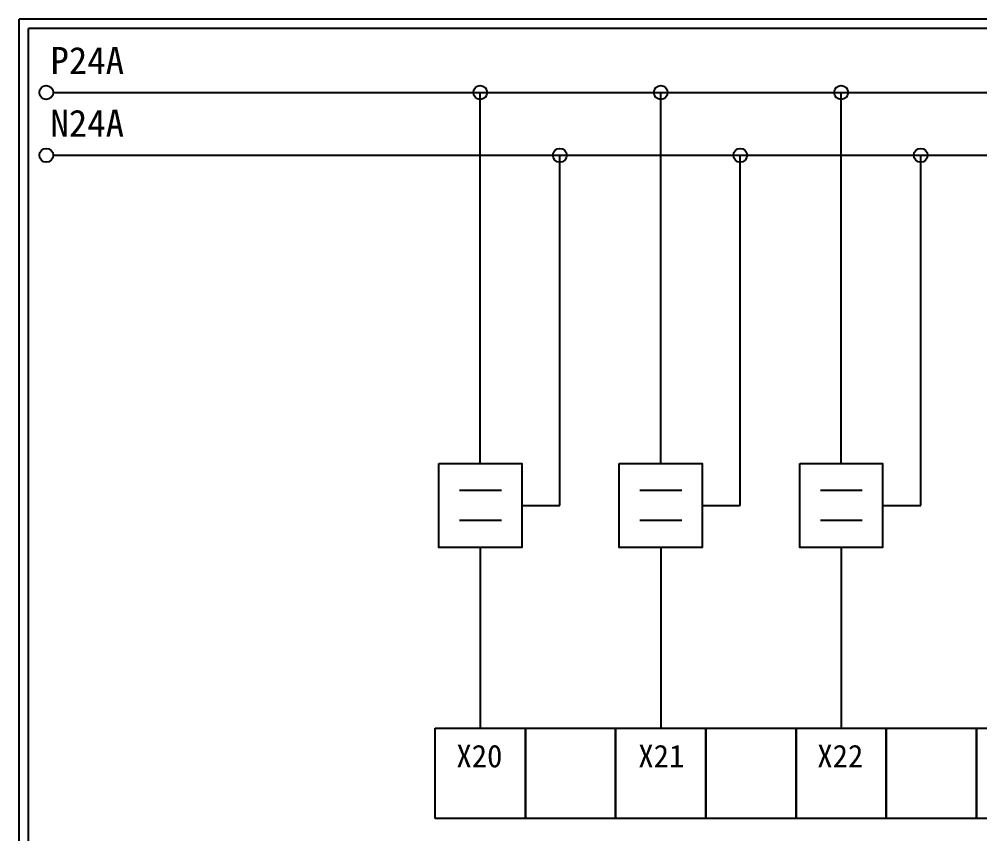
# Model space of a CAD drawing. Extents: x 275 to 562, y 265 to 469.
# Drawn here: x 274.9 to 402.7, y 360.6 to 468.9 of the extents above; entities that cross this region are included whole.
import ezdxf

# ---------------------------------------------------------------- set-up
doc = ezdxf.new("R2010")
doc.units = 0
doc.layers.get('0').update_dxf_attribs({"linetype": 'CONTINUOUS'})
doc.layers.add('圖框層', color=7, linetype='CONTINUOUS')
doc.layers.add('標尺寸層', color=3, linetype='CONTINUOUS')
doc.styles.add('CNS', font='romanc.shx', dxfattribs={"bigfont": 'chineset.shx'})
doc.styles.add('STSL', font='kaiu.ttf')

msp = doc.modelspace()

# ---------------------------------------------------------------- linework, layer by layer
at = {"color": 7}
for p, q in [((346.8, 404.26), (346.8, 450.82)), ((370.8, 404.26), (370.8, 450.82)), ((394.8, 404.26), (394.8, 450.82)), ((341.74, 404.26), (346.8, 404.26)), ((365.74, 404.26), (370.8, 404.26)), ((389.74, 404.26), (394.8, 404.26))]:
    msp.add_line(p, q, dxfattribs=at)
for points in [[(330.71, 409.84), (341.74, 409.84), (341.74, 398.68), (330.71, 398.68)], [(354.71, 409.84), (365.74, 409.84), (365.74, 398.68), (354.71, 398.68)], [(378.71, 409.84), (389.74, 409.84), (389.74, 398.68), (378.71, 398.68)]]:
    msp.add_lwpolyline(points, close=True, dxfattribs=at)
at = {"layer": '圖框層', "color": 7}
for p, q in [((561.9, 468.91), (274.9, 468.91)), ((274.9, 264.95), (274.9, 468.91)), ((560.65, 467.66), (276.15, 467.66)), ((276.15, 266.2), (276.15, 467.66))]:
    msp.add_line(p, q, dxfattribs=at)
at = {"layer": '標尺寸層', "color": 7}
for p, q in [((279.42, 459.17), (557.02, 459.17)), ((336.22, 409.84), (336.22, 459.17)), ((360.22, 409.84), (360.22, 459.17)), ((384.22, 409.84), (384.22, 459.17)), ((279.42, 450.82), (557.02, 450.82)), ((333.46, 406.29), (339.03, 406.29)), ((357.46, 406.29), (363.03, 406.29)), ((381.46, 406.29), (387.03, 406.29)), ((333.46, 402.32), (339.03, 402.32)), ((357.46, 402.32), (363.03, 402.32)), ((381.46, 402.32), (387.03, 402.32)), ((336.22, 398.68), (336.22, 374.64)), ((360.22, 398.68), (360.22, 374.64)), ((384.22, 398.68), (384.22, 374.64)), ((330.22, 374.64), (342.22, 374.64)), ((330.22, 362.64), (330.22, 374.64)), ((342.22, 374.64), (342.22, 362.64)), ((342.22, 374.64), (354.22, 374.64)), ((342.22, 362.64), (342.22, 374.64)), ((354.22, 374.64), (354.22, 362.64)), ((354.22, 374.64), (366.22, 374.64)), ((354.22, 362.64), (354.22, 374.64)), ((366.22, 374.64), (366.22, 362.64)), ((366.22, 374.64), (378.22, 374.64)), ((366.22, 362.64), (366.22, 374.64)), ((378.22, 374.64), (378.22, 362.64)), ((378.22, 374.64), (390.22, 374.64)), ((378.22, 362.64), (378.22, 374.64)), ((390.22, 374.64), (390.22, 362.64)), ((390.22, 374.64), (402.22, 374.64)), ((390.22, 362.64), (390.22, 374.64)), ((402.22, 374.64), (402.22, 362.64)), ((402.22, 374.64), (414.22, 374.64)), ((402.22, 362.64), (402.22, 374.64)), ((342.22, 362.64), (330.22, 362.64)), ((354.22, 362.64), (342.22, 362.64)), ((366.22, 362.64), (354.22, 362.64)), ((378.22, 362.64), (366.22, 362.64)), ((390.22, 362.64), (378.22, 362.64)), ((402.22, 362.64), (390.22, 362.64)), ((414.22, 362.64), (402.22, 362.64))]:
    msp.add_line(p, q, dxfattribs=at)
for centre in [(278.5, 459.17), (336.22, 459.17), (360.22, 459.17), (384.22, 459.17), (278.5, 450.82), (346.8, 450.82), (370.8, 450.82), (394.8, 450.82)]:
    msp.add_circle(centre, 0.92, dxfattribs=at)

# ---------------------------------------------------------------- texts
at = {"layer": '圖框層', "color": 7, "style": 'STSL'}
for s, p in [('P24A', (279.05, 461.63)), ('N24A', (279.05, 453.28))]:
    msp.add_text(s, height=3.6, dxfattribs=at).set_placement(p)
at = {"layer": '標尺寸層', "color": 7, "char_height": 3, "attachment_point": 1, "style": 'CNS'}
for s, insert in [('\\pi2.734;{\\fMingLiU|b0|i0|c136|p49;X20}', (330.31, 372.44)), ('\\pi2.9259;{\\fMingLiU|b0|i0|c136|p49;X21}', (354.31, 372.44)), ('\\pi2.7318;{\\fMingLiU|b0|i0|c136|p49;X22}', (378.31, 372.44))]:
    msp.add_mtext_dynamic_manual_height_columns(s, width=12, gutter_width=32.5, heights=[8.35], dxfattribs=dict(at, insert=insert))

doc.saveas('drawing.dxf')
